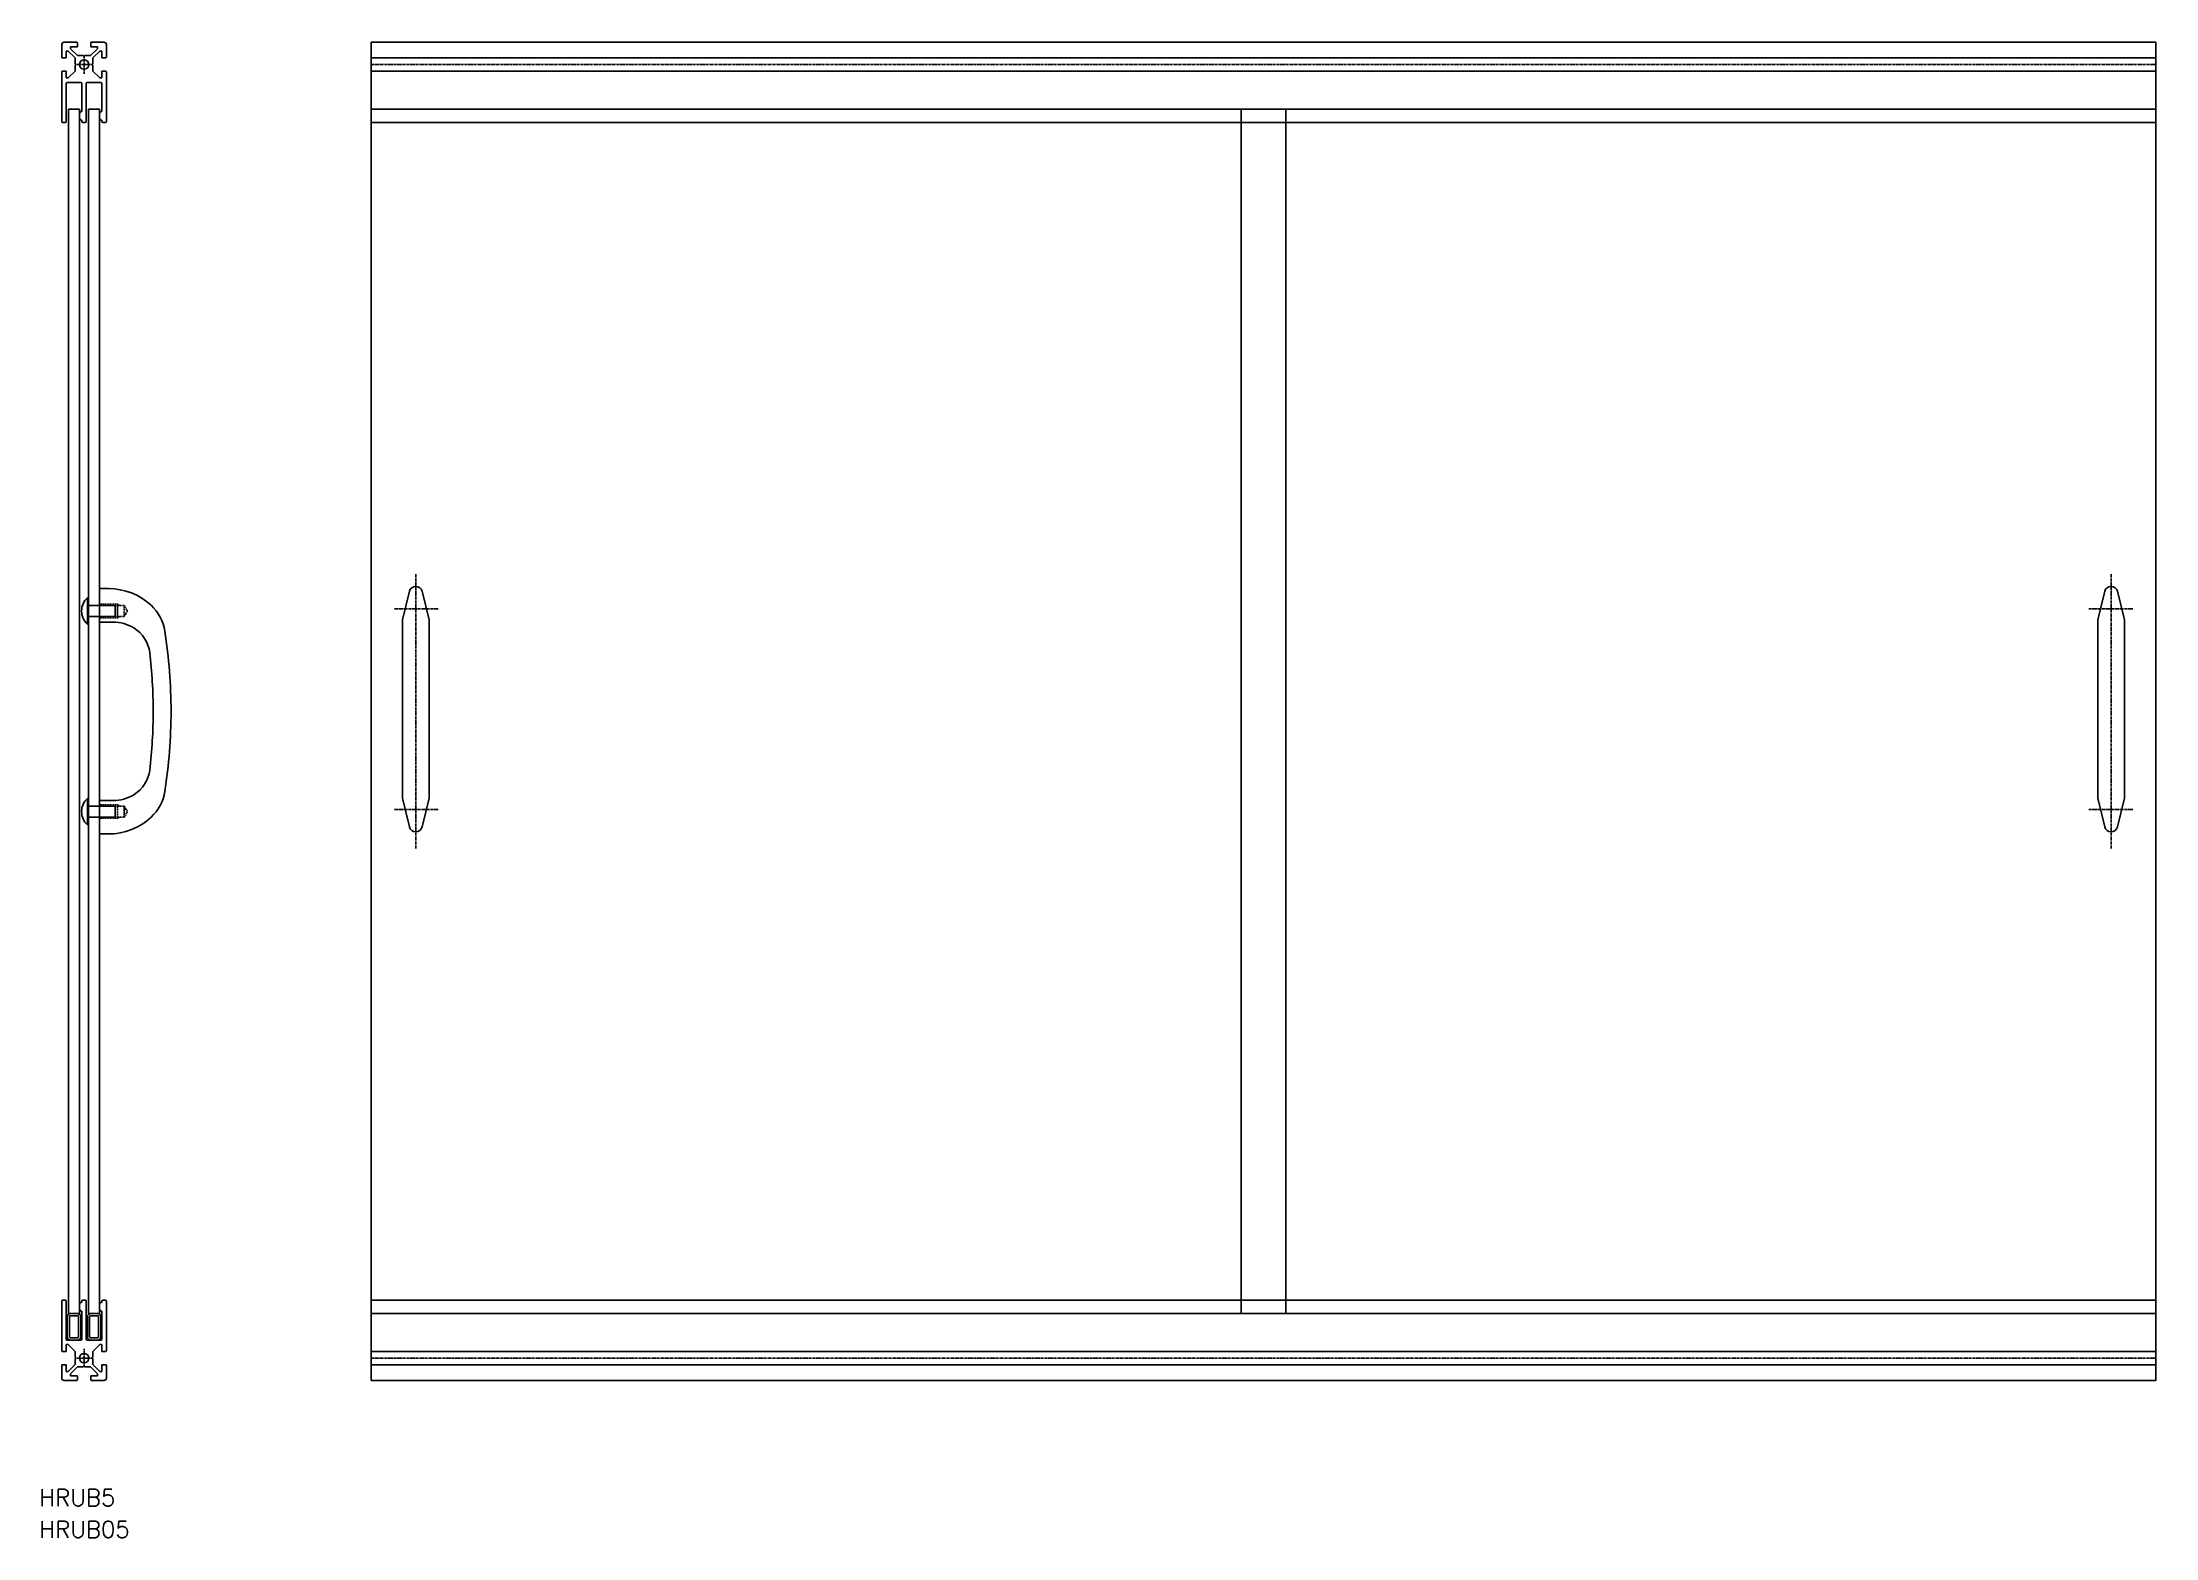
# Model space of a CAD drawing. Extents: x 12 to 959, y 12 to 683.
import ezdxf

# ---------------------------------------------------------------- set-up
doc = ezdxf.new("R2010")
doc.units = 0
doc.linetypes.add('CENTER', pattern=[2, 1.25, -0.25, 0.25, -0.25])
doc.linetypes.add('DASHED', pattern=[0.75, 0.5, -0.25])
doc.layers.get('0').update_dxf_attribs({"linetype": 'CONTINUOUS'})
doc.layers.add('CENTER', color=1, linetype='CENTER')
doc.styles.get("Standard").update_dxf_attribs({"font": 'txt.shx', "bigfont": 'extfont2.shx'})

msp = doc.modelspace()

# ---------------------------------------------------------------- linework, layer by layer
at = {"color": 7, "linetype": 'CONTINUOUS'}
for p, q in [((27.27, 682.6), (21.57, 682.6)), ((27.57, 682.3), (27.57, 680.6)), ((33.57, 682.3), (33.57, 680.6)), ((39.57, 682.6), (33.87, 682.6)), ((159.27, 682.6), (159.27, 82.6)), ((159.27, 682.6), (959.27, 682.6)), ((159.27, 646.6), (159.27, 682.6)), ((959.27, 646.6), (959.27, 682.6)), ((20.57, 681.6), (20.57, 675.9)), ((20.87, 675.6), (22.57, 675.6)), ((22.57, 678.6), (23.51, 678.6)), ((22.57, 678.6), (22.57, 675.6)), ((23.51, 678.6), (26.57, 675.54)), ((24.57, 680.6), (24.57, 679.66)), ((27.57, 680.6), (24.57, 680.6)), ((24.57, 679.66), (27.63, 676.6)), ((26.57, 675.54), (26.57, 673.12)), ((26.57, 673.12), (26.87, 672.6)), ((30.05, 676.6), (27.63, 676.6)), ((30.05, 676.6), (30.57, 676.3)), ((31.09, 676.6), (30.57, 676.3)), ((33.51, 676.6), (31.09, 676.6)), ((36.57, 679.66), (33.51, 676.6)), ((36.57, 680.6), (33.57, 680.6)), ((34.57, 673.12), (34.27, 672.6)), ((37.63, 678.6), (34.57, 675.54)), ((34.57, 675.54), (34.57, 673.12)), ((36.57, 680.6), (36.57, 679.66)), ((38.57, 678.6), (37.63, 678.6)), ((38.57, 678.6), (38.57, 675.6)), ((40.27, 675.6), (38.57, 675.6)), ((40.57, 675.9), (40.57, 681.6)), ((159.27, 675.6), (959.27, 675.6)), ((20.57, 669.3), (20.57, 647.1)), ((20.87, 669.6), (22.57, 669.6)), ((22.57, 669.6), (22.57, 666.6)), ((22.57, 666.6), (23.51, 666.6)), ((22.57, 664.1), (22.57, 647.1)), ((23.07, 664.6), (29.07, 664.6)), ((23.51, 666.6), (26.57, 669.66)), ((26.57, 672.08), (26.87, 672.6)), ((26.57, 672.08), (26.57, 669.66)), ((29.57, 664.1), (29.57, 651.6)), ((31.57, 664.1), (31.57, 647.1)), ((32.07, 664.6), (38.07, 664.6)), ((34.57, 672.08), (34.27, 672.6)), ((34.57, 672.08), (34.57, 669.66)), ((37.63, 666.6), (34.57, 669.66)), ((38.57, 666.6), (37.63, 666.6)), ((38.57, 669.6), (38.57, 666.6)), ((40.27, 669.6), (38.57, 669.6)), ((38.57, 664.1), (38.57, 651.6)), ((40.57, 647.1), (40.57, 669.3)), ((159.27, 669.6), (959.27, 669.6)), ((21.07, 646.6), (22.07, 646.6)), ((28.57, 650.6), (28.57, 648.6)), ((29.57, 647.6), (29.57, 647.1)), ((30.07, 646.6), (31.07, 646.6)), ((37.57, 650.6), (37.57, 648.6)), ((38.57, 647.6), (38.57, 647.1)), ((39.07, 646.6), (40.07, 646.6)), ((159.27, 646.6), (959.27, 646.6)), ((37.57, 437.6), (37.57, 422.6)), ((41.57, 437.6), (37.57, 437.6)), ((173.27, 423.61), (176.4, 436.47)), ((185.27, 423.61), (182.15, 436.47)), ((933.27, 423.61), (936.4, 436.47)), ((945.27, 423.61), (942.15, 436.47)), ((32.07, 421.7), (32.07, 433.5)), ((32.07, 433.5), (32.57, 433.5)), ((32.57, 421.7), (32.57, 433.5)), ((32.92, 430.1), (44.07, 430.1)), ((44.07, 430.1), (44.57, 429.6)), ((44.57, 425.6), (44.57, 429.6)), ((32.07, 421.7), (32.57, 421.7)), ((32.92, 425.1), (44.07, 425.1)), ((43.57, 422.6), (37.57, 422.6)), ((44.57, 425.6), (44.07, 425.1)), ((173.27, 423.61), (173.27, 343.61)), ((185.27, 423.61), (185.27, 343.61)), ((933.27, 423.61), (933.27, 343.61)), ((945.27, 423.61), (945.27, 343.61)), ((32.07, 343.5), (32.07, 331.7)), ((32.07, 343.5), (32.57, 343.5)), ((32.57, 343.5), (32.57, 331.7)), ((37.57, 327.6), (37.57, 342.6)), ((43.57, 342.6), (37.57, 342.6)), ((173.27, 343.61), (176.4, 330.74)), ((185.27, 343.61), (182.15, 330.74)), ((933.27, 343.61), (936.4, 330.74)), ((945.27, 343.61), (942.15, 330.74)), ((32.07, 331.7), (32.57, 331.7)), ((32.92, 340.1), (44.07, 340.1)), ((32.92, 335.1), (44.07, 335.1)), ((44.57, 339.6), (44.07, 340.1)), ((44.07, 335.1), (44.57, 335.6)), ((44.57, 339.6), (44.57, 335.6)), ((41.57, 327.6), (37.57, 327.6)), ((20.57, 95.9), (20.57, 118.1)), ((21.07, 118.6), (22.07, 118.6)), ((22.57, 101.1), (22.57, 118.1)), ((28.57, 114.6), (28.57, 116.6)), ((29.57, 117.6), (29.57, 118.1)), ((30.07, 118.6), (31.07, 118.6)), ((31.57, 101.1), (31.57, 118.1)), ((37.57, 114.6), (37.57, 116.6)), ((38.57, 117.6), (38.57, 118.1)), ((39.07, 118.6), (40.07, 118.6)), ((40.57, 118.1), (40.57, 95.9)), ((159.27, 118.6), (159.27, 82.6)), ((159.27, 118.6), (959.27, 118.6)), ((959.27, 118.6), (959.27, 82.6)), ((29.57, 101.1), (29.57, 113.6)), ((38.57, 101.1), (38.57, 113.6)), ((20.87, 95.6), (22.57, 95.6)), ((22.57, 95.6), (22.57, 98.6)), ((22.57, 98.6), (23.51, 98.6)), ((23.07, 100.6), (29.07, 100.6)), ((23.51, 98.6), (26.57, 95.54)), ((26.57, 93.12), (26.57, 95.54)), ((32.07, 100.6), (38.07, 100.6)), ((37.63, 98.6), (34.57, 95.54)), ((34.57, 93.12), (34.57, 95.54)), ((38.57, 98.6), (37.63, 98.6)), ((38.57, 95.6), (38.57, 98.6)), ((40.27, 95.6), (38.57, 95.6)), ((159.27, 95.6), (959.27, 95.6)), ((20.57, 83.6), (20.57, 89.3)), ((20.87, 89.6), (22.57, 89.6)), ((22.57, 86.6), (22.57, 89.6)), ((22.57, 86.6), (23.51, 86.6)), ((23.51, 86.6), (26.57, 89.66)), ((24.57, 85.54), (27.63, 88.6)), ((24.57, 84.6), (24.57, 85.54)), ((26.57, 93.12), (26.87, 92.6)), ((26.57, 92.08), (26.87, 92.6)), ((26.57, 89.66), (26.57, 92.08)), ((30.05, 88.6), (27.63, 88.6)), ((30.05, 88.6), (30.57, 88.9)), ((31.09, 88.6), (30.57, 88.9)), ((33.51, 88.6), (31.09, 88.6)), ((36.57, 85.54), (33.51, 88.6)), ((34.57, 93.12), (34.27, 92.6)), ((34.57, 92.08), (34.27, 92.6)), ((34.57, 89.66), (34.57, 92.08)), ((37.63, 86.6), (34.57, 89.66)), ((36.57, 84.6), (36.57, 85.54)), ((38.57, 86.6), (37.63, 86.6)), ((38.57, 86.6), (38.57, 89.6)), ((40.27, 89.6), (38.57, 89.6)), ((40.57, 89.3), (40.57, 83.6)), ((159.27, 89.6), (959.27, 89.6)), ((27.27, 82.6), (21.57, 82.6)), ((27.57, 84.6), (24.57, 84.6)), ((27.57, 82.9), (27.57, 84.6)), ((36.57, 84.6), (33.57, 84.6)), ((33.57, 82.9), (33.57, 84.6)), ((39.57, 82.6), (33.87, 82.6)), ((159.27, 82.6), (959.27, 82.6))]:
    msp.add_line(p, q, dxfattribs=at)
at = {"color": 3, "linetype": 'CONTINUOUS'}
for p, q in [((28.57, 652.6), (23.57, 652.6)), ((23.57, 652.6), (23.57, 112.6)), ((28.57, 112.6), (28.57, 652.6)), ((37.57, 652.6), (32.57, 652.6)), ((32.57, 652.6), (32.57, 112.6)), ((37.57, 112.6), (37.57, 652.6)), ((159.27, 112.6), (159.27, 652.6)), ((159.27, 652.6), (569.27, 652.6)), ((549.27, 652.6), (959.27, 652.6)), ((549.27, 112.6), (549.27, 652.6)), ((569.27, 652.6), (569.27, 112.6)), ((959.27, 652.6), (959.27, 112.6)), ((23.57, 112.6), (28.57, 112.6)), ((32.57, 112.6), (37.57, 112.6)), ((569.27, 112.6), (159.27, 112.6)), ((959.27, 112.6), (549.27, 112.6))]:
    msp.add_line(p, q, dxfattribs=at)
at = {"color": 3, "linetype": 'DASHED'}
for p, q in [((37.57, 430.58), (45.57, 430.58)), ((37.57, 430.04), (48.57, 430.04)), ((45.57, 430.58), (45.57, 424.58)), ((45.57, 430.58), (46.51, 430.04)), ((48.57, 430.04), (49.99, 427.58)), ((48.57, 430.04), (48.57, 425.12)), ((49.99, 427.58), (48.57, 425.12)), ((37.57, 425.12), (48.57, 425.12)), ((45.57, 424.58), (37.57, 424.58)), ((45.57, 424.58), (46.51, 425.12)), ((45.57, 340.61), (37.57, 340.61)), ((37.57, 340.07), (48.57, 340.07)), ((37.57, 335.15), (48.57, 335.15)), ((37.57, 334.61), (45.57, 334.61)), ((45.57, 340.61), (46.51, 340.07)), ((45.57, 334.61), (45.57, 340.61)), ((45.57, 334.61), (46.51, 335.15)), ((48.57, 335.15), (48.57, 340.07)), ((49.99, 337.61), (48.57, 340.07)), ((48.57, 335.15), (49.99, 337.61))]:
    msp.add_line(p, q, dxfattribs=at)
at = {"color": 7, "linetype": 'CONTINUOUS'}
for points in [[(29.07, 102.1), (29.07, 111.1, 0.414214), (27.57, 112.6), (24.57, 112.6, 0.414214), (23.07, 111.1), (23.07, 102.1, 0.414214), (24.57, 100.6), (27.57, 100.6, 0.414214)], [(28.07, 102.1), (28.07, 111.1, 0.414214), (27.57, 111.6), (24.57, 111.6, 0.414214), (24.07, 111.1), (24.07, 102.1, 0.414214), (24.57, 101.6), (27.57, 101.6, 0.414214)], [(38.07, 102.1), (38.07, 111.1, 0.414214), (36.57, 112.6), (33.57, 112.6, 0.414214), (32.07, 111.1), (32.07, 102.1, 0.414214), (33.57, 100.6), (36.57, 100.6, 0.414214)], [(37.07, 102.1), (37.07, 111.1, 0.414214), (36.57, 111.6), (33.57, 111.6, 0.414214), (33.07, 111.1), (33.07, 102.1, 0.414214), (33.57, 101.6), (36.57, 101.6, 0.414214)]]:
    msp.add_lwpolyline(points, format="xyb", close=True, dxfattribs=at)
for centre in [(30.57, 672.6), (30.57, 92.6)]:
    msp.add_circle(centre, 2.1, dxfattribs=at)
for centre, radius, start, end in [((21.57, 681.6), 1, 90, 180), ((27.27, 682.3), 0.3, 0, 90), ((33.87, 682.3), 0.3, 90, 180), ((39.57, 681.6), 1, 0, 90), ((20.87, 675.9), 0.3, 180, 270), ((40.27, 675.9), 0.3, 270, 0), ((20.87, 669.3), 0.3, 90, 180), ((23.07, 664.1), 0.5, 90, 180), ((29.07, 664.1), 0.5, 0, 90), ((32.07, 664.1), 0.5, 90, 180), ((38.07, 664.1), 0.5, 0, 90), ((40.27, 669.3), 0.3, 0, 90), ((21.07, 647.1), 0.5, 180, 270), ((22.07, 647.1), 0.5, 270, 0), ((29.57, 650.6), 1, 90, 180), ((29.57, 648.6), 1, 180, 270), ((30.07, 647.1), 0.5, 180, 270), ((31.07, 647.1), 0.5, 270, 0), ((38.57, 650.6), 1, 90, 180), ((38.57, 648.6), 1, 180, 270), ((39.07, 647.1), 0.5, 180, 270), ((40.07, 647.1), 0.5, 270, 0), ((41.57, 409.6), 28, 47.19093, 90.00001), ((179.27, 435.61), 3, 16.74621, 163.2538), ((939.27, 435.61), 3, 16.7462, 163.25379), ((37.46, 427.6), 7.99, 132.43594, 227.56406), ((32.92, 430.45), 0.35, 180, 270), ((47, 415.47), 20, 8.91925, 47.19093), ((32.92, 424.75), 0.35, 90, 180), ((43.57, 404.6), 18, 58.86889, 90.00001), ((45.12, 407.16), 15, 6.75073, 58.86889), ((-162.43, 382.6), 232, 0, 8.91925), ((-162.43, 382.6), 224, 0, 6.75073), ((-162.43, 382.6), 224, 353.24927, 0), ((-162.43, 382.6), 232, 351.08074, 0), ((45.12, 358.03), 15, 301.13111, 353.24927), ((37.46, 337.6), 7.99, 132.43594, 227.56406), ((43.57, 360.6), 18, 270, 301.13111), ((47, 349.73), 20, 312.80906, 351.08074), ((32.92, 340.45), 0.35, 180, 270), ((32.92, 334.75), 0.35, 90, 180), ((41.57, 355.6), 28, 270, 312.80906), ((179.27, 331.61), 3, 196.74621, 343.25379), ((939.27, 331.61), 3, 196.74621, 343.25379), ((21.07, 118.1), 0.5, 90, 180), ((22.07, 118.1), 0.5, 0, 90), ((29.57, 116.6), 1, 90, 180), ((29.57, 114.6), 1, 180, 270), ((30.07, 118.1), 0.5, 90, 180), ((31.07, 118.1), 0.5, 0, 90), ((38.57, 116.6), 1, 90, 180), ((38.57, 114.6), 1, 180, 270), ((39.07, 118.1), 0.5, 90, 180), ((40.07, 118.1), 0.5, 0, 90), ((20.87, 95.9), 0.3, 180, 270), ((23.07, 101.1), 0.5, 180, 270), ((29.07, 101.1), 0.5, 270, 0), ((32.07, 101.1), 0.5, 180, 270), ((38.07, 101.1), 0.5, 270, 0), ((40.27, 95.9), 0.3, 270, 0), ((20.87, 89.3), 0.3, 90, 180), ((40.27, 89.3), 0.3, 0, 90), ((21.57, 83.6), 1, 180, 270), ((27.27, 82.9), 0.3, 270, 0), ((33.87, 82.9), 0.3, 180, 270), ((39.57, 83.6), 1, 270, 0)]:
    msp.add_arc(centre, radius, start, end, dxfattribs=at)
at = {"color": 3, "linetype": 'DASHED'}
for p in [(37.57, 427.6), (37.57, 427.6), (37.57, 427.6), (37.57, 337.6), (37.57, 337.6), (37.57, 337.6)]:
    msp.add_point(p, dxfattribs=at)
at = {"layer": 'CENTER', "color": 1, "linetype": 'CENTER'}
for p, q in [((30.57, 676.7), (30.57, 668.5)), ((34.67, 672.6), (26.47, 672.6)), ((159.27, 672.6), (959.27, 672.6)), ((179.27, 444.14), (179.27, 321.05)), ((939.27, 444.14), (939.27, 321.05)), ((189.27, 428.61), (169.27, 428.61)), ((929.27, 428.61), (949.27, 428.61)), ((189.27, 338.61), (169.27, 338.61)), ((929.27, 338.61), (949.27, 338.61)), ((30.57, 88.5), (30.57, 96.7)), ((34.67, 92.6), (26.47, 92.6)), ((159.27, 92.6), (959.27, 92.6))]:
    msp.add_line(p, q, dxfattribs=at)

# ---------------------------------------------------------------- texts
at = {"color": 7, "linetype": 'CONTINUOUS'}
for s, p in [('HRUB5', (10.56, 26.23)), ('HRUB05', (10.56, 12.02))]:
    msp.add_text(s, height=7.5, dxfattribs=at).set_placement(p)

doc.saveas('drawing.dxf')
